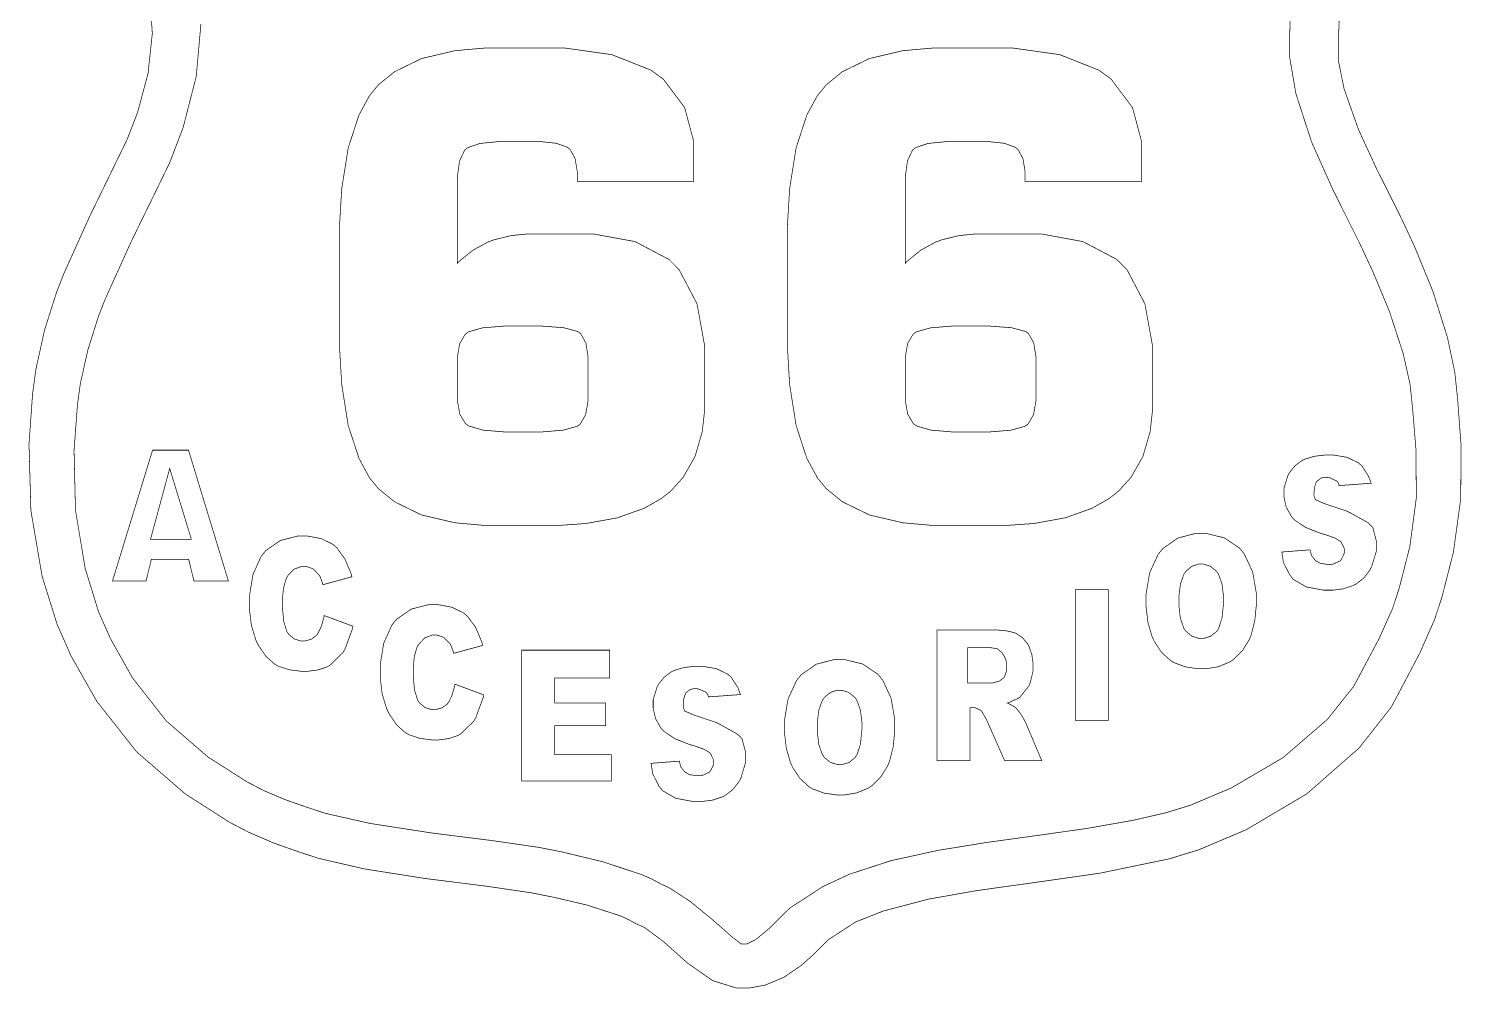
# Model space of a CAD drawing. Header units: millimetres. Extents: x -47 to 132, y -40 to 28.
# Drawn here: x -46.6 to 4.7, y -39.8 to -5.5 of the extents above; entities that cross this region are included whole.
import ezdxf

# ---------------------------------------------------------------- set-up
doc = ezdxf.new("R2010")
doc.units = ezdxf.units.MM

msp = doc.modelspace()

# ---------------------------------------------------------------- linework, layer by layer
at = {"color": 0}
for points in [[(0.314, -4.8, 0.0248, 0.0248, 0), (0.265, -5.937, 0.0248, 0.0248, 0), (0.265, -6.316, 0.0248, 0.0248, 0), (0.265, -6.656, 0.0248, 0.0248, 0), (0.473, -7.677, 0.0248, 0.0248, 0), (0.99, -9.135, 0.0248, 0.0248, 0), (1.646, -10.555, 0.0248, 0.0248, 0), (2.118, -11.491, 0.0248, 0.0248, 0), (2.275, -11.804, 0.0248, 0.0248, 0), (2.462, -12.178, 0.0248, 0.0248, 0), (2.995, -13.318, 0.0248, 0.0248, 0), (3.653, -14.924, 0.0248, 0.0248, 0), (4.171, -16.571, 0.0248, 0.0248, 0), (4.431, -17.801, 0.0248, 0.0248, 0), (4.474, -18.215, 0.0248, 0.0248, 0), (4.531, -18.759, 0.0248, 0.0248, 0), (4.653, -20.399, 0.0248, 0.0248, 0), (4.644, -22.329, 0.0248, 0.0248, 0), (4.38, -24.243, 0.0248, 0.0248, 0), (3.968, -25.857, 0.0248, 0.0248, 0), (3.795, -26.383, 0.0248, 0.0248, 0), (3.71, -26.641, 0.0248, 0.0248, 0), (3.181, -27.844, 0.0248, 0.0248, 0), (2.569, -29.006, 0.0248, 0.0248, 0), (2.444, -29.243, 0.0248, 0.0248, 0), (2.158, -29.779, 0.0248, 0.0248, 0), (1.015, -31.236, 0.0248, 0.0248, 0), (-0.863, -32.882, 0.0248, 0.0248, 0), (-3.026, -34.163, 0.0248, 0.0248, 0), (-4.725, -34.882, 0.0248, 0.0248, 0), (-5.309, -35.061, 0.0248, 0.0248, 0), (-5.787, -35.207, 0.0248, 0.0248, 0), (-8.28, -35.723, 0.0248, 0.0248, 0), (-10.807, -36.084, 0.0248, 0.0248, 0), (-11.301, -36.152, 0.0248, 0.0248, 0), (-11.662, -36.201, 0.0248, 0.0248, 0), (-12.742, -36.355, 0.0248, 0.0248, 0), (-14.401, -36.649, 0.0248, 0.0248, 0), (-16.012, -37.072, 0.0248, 0.0248, 0), (-17.016, -37.47, 0.0248, 0.0248, 0), (-17.311, -37.663, 0.0248, 0.0248, 0), (-17.87, -38.028, 0.0248, 0.0248, 0), (-17.879, -38.033, 0.0248, 0.0248, 0), (-17.887, -38.038, 0.0248, 0.0248, 0), (-17.964, -38.085, 0.0248, 0.0248, 0), (-17.971, -38.09, 0.0248, 0.0248, 0), (-18.008, -38.122, 0.0248, 0.0248, 0), (-18.372, -38.492, 0.0248, 0.0248, 0), (-18.407, -38.527, 0.0248, 0.0248, 0), (-18.541, -38.658, 0.0248, 0.0248, 0), (-18.964, -39.029, 0.0248, 0.0248, 0), (-19.568, -39.442, 0.0248, 0.0248, 0), (-20.238, -39.722, 0.0248, 0.0248, 0), (-20.803, -39.826, 0.0248, 0.0248, 0), (-20.991, -39.826, 0.0248, 0.0248, 0), (-21.275, -39.826, 0.0248, 0.0248, 0), (-22.125, -39.558, 0.0248, 0.0248, 0), (-23.033, -38.922, 0.0248, 0.0248, 0), (-23.874, -38.17, 0.0248, 0.0248, 0), (-24.554, -37.665, 0.0248, 0.0248, 0), (-24.805, -37.551, 0.0248, 0.0248, 0), (-24.841, -37.535, 0.0248, 0.0248, 0), (-25.182, -37.355, 0.0248, 0.0248, 0), (-25.216, -37.336, 0.0248, 0.0248, 0), (-25.44, -37.24, 0.0248, 0.0248, 0), (-26.614, -36.86, 0.0248, 0.0248, 0), (-27.817, -36.578, 0.0248, 0.0248, 0), (-28.055, -36.531, 0.0248, 0.0248, 0), (-28.597, -36.423, 0.0248, 0.0248, 0), (-30.237, -36.182, 0.0248, 0.0248, 0), (-32.417, -35.908, 0.0248, 0.0248, 0), (-34.59, -35.565, 0.0248, 0.0248, 0), (-36.219, -35.188, 0.0248, 0.0248, 0), (-36.746, -35.016, 0.0248, 0.0248, 0), (-36.927, -34.957, 0.0248, 0.0248, 0), (-37.824, -34.64, 0.0248, 0.0248, 0), (-38.698, -34.264, 0.0248, 0.0248, 0), (-38.867, -34.177, 0.0248, 0.0248, 0), (-39.416, -33.891, 0.0248, 0.0248, 0), (-40.987, -32.884, 0.0248, 0.0248, 0), (-42.727, -31.378, 0.0248, 0.0248, 0), (-44.151, -29.573, 0.0248, 0.0248, 0), (-45.071, -27.951, 0.0248, 0.0248, 0), (-45.321, -27.386, 0.0248, 0.0248, 0), (-45.565, -26.834, 0.0248, 0.0248, 0), (-46.108, -25.098, 0.0248, 0.0248, 0), (-46.508, -22.756, 0.0248, 0.0248, 0), (-46.576, -20.373, 0.0248, 0.0248, 0), (-46.447, -18.562, 0.0248, 0.0248, 0), (-46.365, -17.965, 0.0248, 0.0248, 0), (-46.328, -17.693, 0.0248, 0.0248, 0), (-46.019, -16.293, 0.0248, 0.0248, 0), (-45.584, -14.925, 0.0248, 0.0248, 0), (-45.483, -14.671, 0.0248, 0.0248, 0), (-45.318, -14.25, 0.0248, 0.0248, 0), (-44.392, -12.2, 0.0248, 0.0248, 0), (-43.406, -10.179, 0.0248, 0.0248, 0), (-43.209, -9.774, 0.0248, 0.0248, 0), (-43.061, -9.467, 0.0248, 0.0248, 0), (-42.69, -8.509, 0.0248, 0.0248, 0), (-42.317, -7.116, 0.0248, 0.0248, 0), (-42.165, -5.691, 0.0248, 0.0248, 0), (-42.229, -4.661, 0.0248, 0.0248, 0)], [(-40.426, -5.349, 0.0248, 0.0248, 0), (-40.593, -7.224, 0.0248, 0.0248, 0), (-41.059, -9.042, 0.0248, 0.0248, 0), (-41.54, -10.303, 0.0248, 0.0248, 0), (-41.736, -10.707, 0.0248, 0.0248, 0), (-41.933, -11.112, 0.0248, 0.0248, 0), (-42.916, -13.123, 0.0248, 0.0248, 0), (-43.839, -15.164, 0.0248, 0.0248, 0), (-44.005, -15.585, 0.0248, 0.0248, 0), (-44.088, -15.794, 0.0248, 0.0248, 0), (-44.465, -16.987, 0.0248, 0.0248, 0), (-44.739, -18.207, 0.0248, 0.0248, 0), (-44.769, -18.429, 0.0248, 0.0248, 0), (-44.843, -18.967, 0.0248, 0.0248, 0), (-44.964, -20.598, 0.0248, 0.0248, 0), (-44.914, -22.733, 0.0248, 0.0248, 0), (-44.567, -24.82, 0.0248, 0.0248, 0), (-44.091, -26.361, 0.0248, 0.0248, 0), (-43.875, -26.85, 0.0248, 0.0248, 0), (-43.66, -27.335, 0.0248, 0.0248, 0), (-42.876, -28.731, 0.0248, 0.0248, 0), (-41.666, -30.275, 0.0248, 0.0248, 0), (-40.167, -31.569, 0.0248, 0.0248, 0), (-38.783, -32.45, 0.0248, 0.0248, 0), (-38.3, -32.701, 0.0248, 0.0248, 0), (-38.161, -32.773, 0.0248, 0.0248, 0), (-37.407, -33.092, 0.0248, 0.0248, 0), (-36.627, -33.365, 0.0248, 0.0248, 0), (-36.475, -33.415, 0.0248, 0.0248, 0), (-35.962, -33.582, 0.0248, 0.0248, 0), (-34.376, -33.94, 0.0248, 0.0248, 0), (-32.169, -34.282, 0.0248, 0.0248, 0), (-29.947, -34.562, 0.0248, 0.0248, 0), (-28.336, -34.797, 0.0248, 0.0248, 0), (-27.804, -34.902, 0.0248, 0.0248, 0), (-27.513, -34.959, 0.0248, 0.0248, 0), (-26.061, -35.308, 0.0248, 0.0248, 0), (-24.65, -35.773, 0.0248, 0.0248, 0), (-24.381, -35.889, 0.0248, 0.0248, 0), (-24.329, -35.911, 0.0248, 0.0248, 0), (-24.158, -36.003, 0.0248, 0.0248, 0), (-23.992, -36.096, 0.0248, 0.0248, 0), (-23.941, -36.119, 0.0248, 0.0248, 0), (-23.672, -36.241, 0.0248, 0.0248, 0), (-22.919, -36.732, 0.0248, 0.0248, 0), (-22.065, -37.433, 0.0248, 0.0248, 0), (-21.413, -38.009, 0.0248, 0.0248, 0), (-21.097, -38.248, 0.0248, 0.0248, 0), (-20.992, -38.248, 0.0248, 0.0248, 0), (-20.886, -38.248, 0.0248, 0.0248, 0), (-20.566, -38.085, 0.0248, 0.0248, 0), (-20.105, -37.702, 0.0248, 0.0248, 0), (-19.656, -37.255, 0.0248, 0.0248, 0), (-19.37, -36.98, 0.0248, 0.0248, 0), (-19.264, -36.903, 0.0248, 0.0248, 0), (-19.243, -36.887, 0.0248, 0.0248, 0), (-19.08, -36.787, 0.0248, 0.0248, 0), (-19.059, -36.774, 0.0248, 0.0248, 0), (-18.492, -36.405, 0.0248, 0.0248, 0), (-18.199, -36.211, 0.0248, 0.0248, 0), (-17.232, -35.759, 0.0248, 0.0248, 0), (-15.739, -35.273, 0.0248, 0.0248, 0), (-14.08, -34.908, 0.0248, 0.0248, 0), (-12.318, -34.621, 0.0248, 0.0248, 0), (-10.519, -34.373, 0.0248, 0.0248, 0), (-8.747, -34.122, 0.0248, 0.0248, 0), (-7.068, -33.827, 0.0248, 0.0248, 0), (-5.919, -33.562, 0.0248, 0.0248, 0), (-5.544, -33.448, 0.0248, 0.0248, 0), (-5.037, -33.293, 0.0248, 0.0248, 0), (-3.563, -32.671, 0.0248, 0.0248, 0), (-1.71, -31.585, 0.0248, 0.0248, 0), (-0.128, -30.22, 0.0248, 0.0248, 0), (0.811, -29.044, 0.0248, 0.0248, 0), (1.043, -28.609, 0.0248, 0.0248, 0), (1.154, -28.399, 0.0248, 0.0248, 0), (1.712, -27.353, 0.0248, 0.0248, 0), (2.201, -26.264, 0.0248, 0.0248, 0), (2.277, -26.034, 0.0248, 0.0248, 0), (2.438, -25.543, 0.0248, 0.0248, 0), (2.823, -24.037, 0.0248, 0.0248, 0), (3.053, -22.308, 0.0248, 0.0248, 0), (3.043, -20.585, 0.0248, 0.0248, 0), (2.921, -19.103, 0.0248, 0.0248, 0), (2.87, -18.611, 0.0248, 0.0248, 0), (2.831, -18.241, 0.0248, 0.0248, 0), (2.588, -17.147, 0.0248, 0.0248, 0), (2.097, -15.64, 0.0248, 0.0248, 0), (1.486, -14.172, 0.0248, 0.0248, 0), (1.009, -13.156, 0.0248, 0.0248, 0), (0.842, -12.822, 0.0248, 0.0248, 0), (0.647, -12.433, 0.0248, 0.0248, 0), (0.064, -11.262, 0.0248, 0.0248, 0), (-0.687, -9.583, 0.0248, 0.0248, 0), (-1.252, -7.848, 0.0248, 0.0248, 0), (-1.475, -6.552, 0.0248, 0.0248, 0), (-1.475, -6.121, 0.0248, 0.0248, 0), (-1.475, -5.863, 0.0248, 0.0248, 0), (-1.463, -5.091, 0.0248, 0.0248, 0)]]:
    msp.add_lwpolyline(points, format="xyseb", dxfattribs=at)
for points in [[(-22.794, -10.976, 0.0248, 0.0248, 0), (-26.965, -10.976, 0.0248, 0.0248, 0), (-26.965, -10.762, 0.0248, 0.0248, 0), (-26.965, -10.612, 0.0248, 0.0248, 0), (-27.04, -10.164, 0.0248, 0.0248, 0), (-27.213, -9.841, 0.0248, 0.0248, 0), (-27.263, -9.8, 0.0248, 0.0248, 0), (-27.312, -9.759, 0.0248, 0.0248, 0), (-27.707, -9.616, 0.0248, 0.0248, 0), (-28.268, -9.555, 0.0248, 0.0248, 0), (-28.455, -9.555, 0.0248, 0.0248, 0), (-29.55, -9.555, 0.0248, 0.0248, 0), (-29.773, -9.555, 0.0248, 0.0248, 0), (-30.441, -9.621, 0.0248, 0.0248, 0), (-30.891, -9.775, 0.0248, 0.0248, 0), (-30.941, -9.819, 0.0248, 0.0248, 0), (-30.993, -9.863, 0.0248, 0.0248, 0), (-31.173, -10.245, 0.0248, 0.0248, 0), (-31.25, -10.811, 0.0248, 0.0248, 0), (-31.25, -10.999, 0.0248, 0.0248, 0), (-31.25, -13.906, 0.0248, 0.0248, 0), (-31.164, -13.817, 0.0248, 0.0248, 0), (-30.695, -13.439, 0.0248, 0.0248, 0), (-30.172, -13.154, 0.0248, 0.0248, 0), (-30.059, -13.111, 0.0248, 0.0248, 0), (-29.946, -13.068, 0.0248, 0.0248, 0), (-29.337, -12.919, 0.0248, 0.0248, 0), (-28.724, -12.856, 0.0248, 0.0248, 0), (-28.519, -12.856, 0.0248, 0.0248, 0), (-26.9, -12.856, 0.0248, 0.0248, 0), (-26.4, -12.856, 0.0248, 0.0248, 0), (-24.898, -13.13, 0.0248, 0.0248, 0), (-23.683, -13.769, 0.0248, 0.0248, 0), (-23.501, -13.951, 0.0248, 0.0248, 0), (-23.319, -14.135, 0.0248, 0.0248, 0), (-22.679, -15.355, 0.0248, 0.0248, 0), (-22.405, -16.863, 0.0248, 0.0248, 0), (-22.405, -17.366, 0.0248, 0.0248, 0), (-22.405, -18.905, 0.0248, 0.0248, 0), (-22.405, -19.162, 0.0248, 0.0248, 0), (-22.492, -19.934, 0.0248, 0.0248, 0), (-22.751, -20.824, 0.0248, 0.0248, 0), (-23.184, -21.576, 0.0248, 0.0248, 0), (-23.623, -22.058, 0.0248, 0.0248, 0), (-23.791, -22.19, 0.0248, 0.0248, 0), (-23.969, -22.33, 0.0248, 0.0248, 0), (-24.571, -22.669, 0.0248, 0.0248, 0), (-25.524, -23.01, 0.0248, 0.0248, 0), (-26.651, -23.214, 0.0248, 0.0248, 0), (-27.626, -23.283, 0.0248, 0.0248, 0), (-27.95, -23.283, 0.0248, 0.0248, 0), (-29.918, -23.283, 0.0248, 0.0248, 0), (-30.274, -23.283, 0.0248, 0.0248, 0), (-31.341, -23.188, 0.0248, 0.0248, 0), (-32.535, -22.907, 0.0248, 0.0248, 0), (-33.497, -22.438, 0.0248, 0.0248, 0), (-34.075, -21.969, 0.0248, 0.0248, 0), (-34.229, -21.781, 0.0248, 0.0248, 0), (-34.394, -21.581, 0.0248, 0.0248, 0), (-34.771, -20.886, 0.0248, 0.0248, 0), (-35.158, -19.702, 0.0248, 0.0248, 0), (-35.39, -18.229, 0.0248, 0.0248, 0), (-35.467, -16.908, 0.0248, 0.0248, 0), (-35.467, -16.469, 0.0248, 0.0248, 0), (-35.467, -13.012, 0.0248, 0.0248, 0), (-35.467, -12.572, 0.0248, 0.0248, 0), (-35.39, -11.253, 0.0248, 0.0248, 0), (-35.158, -9.784, 0.0248, 0.0248, 0), (-34.771, -8.602, 0.0248, 0.0248, 0), (-34.394, -7.91, 0.0248, 0.0248, 0), (-34.229, -7.711, 0.0248, 0.0248, 0), (-34.075, -7.523, 0.0248, 0.0248, 0), (-33.497, -7.054, 0.0248, 0.0248, 0), (-32.535, -6.585, 0.0248, 0.0248, 0), (-31.341, -6.304, 0.0248, 0.0248, 0), (-30.274, -6.21, 0.0248, 0.0248, 0), (-29.918, -6.21, 0.0248, 0.0248, 0), (-27.95, -6.21, 0.0248, 0.0248, 0), (-27.393, -6.21, 0.0248, 0.0248, 0), (-25.72, -6.447, 0.0248, 0.0248, 0), (-24.322, -7.002, 0.0248, 0.0248, 0), (-24.104, -7.161, 0.0248, 0.0248, 0), (-23.886, -7.319, 0.0248, 0.0248, 0), (-23.121, -8.338, 0.0248, 0.0248, 0), (-22.794, -9.56, 0.0248, 0.0248, 0), (-22.794, -9.968, 0.0248, 0.0248, 0), (-22.794, -10.976, 0.0248, 0.0248, 0)], [(-6.772, -10.976, 0.0248, 0.0248, 0), (-10.943, -10.976, 0.0248, 0.0248, 0), (-10.943, -10.762, 0.0248, 0.0248, 0), (-10.943, -10.612, 0.0248, 0.0248, 0), (-11.017, -10.164, 0.0248, 0.0248, 0), (-11.191, -9.841, 0.0248, 0.0248, 0), (-11.24, -9.8, 0.0248, 0.0248, 0), (-11.289, -9.759, 0.0248, 0.0248, 0), (-11.684, -9.616, 0.0248, 0.0248, 0), (-12.245, -9.555, 0.0248, 0.0248, 0), (-12.432, -9.555, 0.0248, 0.0248, 0), (-13.528, -9.555, 0.0248, 0.0248, 0), (-13.75, -9.555, 0.0248, 0.0248, 0), (-14.418, -9.621, 0.0248, 0.0248, 0), (-14.868, -9.775, 0.0248, 0.0248, 0), (-14.918, -9.819, 0.0248, 0.0248, 0), (-14.97, -9.863, 0.0248, 0.0248, 0), (-15.15, -10.245, 0.0248, 0.0248, 0), (-15.227, -10.811, 0.0248, 0.0248, 0), (-15.227, -10.999, 0.0248, 0.0248, 0), (-15.227, -13.906, 0.0248, 0.0248, 0), (-15.142, -13.817, 0.0248, 0.0248, 0), (-14.672, -13.439, 0.0248, 0.0248, 0), (-14.149, -13.154, 0.0248, 0.0248, 0), (-14.036, -13.111, 0.0248, 0.0248, 0), (-13.924, -13.068, 0.0248, 0.0248, 0), (-13.314, -12.919, 0.0248, 0.0248, 0), (-12.701, -12.856, 0.0248, 0.0248, 0), (-12.496, -12.856, 0.0248, 0.0248, 0), (-10.877, -12.856, 0.0248, 0.0248, 0), (-10.377, -12.856, 0.0248, 0.0248, 0), (-8.876, -13.13, 0.0248, 0.0248, 0), (-7.661, -13.769, 0.0248, 0.0248, 0), (-7.478, -13.951, 0.0248, 0.0248, 0), (-7.296, -14.135, 0.0248, 0.0248, 0), (-6.656, -15.355, 0.0248, 0.0248, 0), (-6.382, -16.863, 0.0248, 0.0248, 0), (-6.382, -17.366, 0.0248, 0.0248, 0), (-6.382, -18.905, 0.0248, 0.0248, 0), (-6.382, -19.162, 0.0248, 0.0248, 0), (-6.469, -19.934, 0.0248, 0.0248, 0), (-6.729, -20.824, 0.0248, 0.0248, 0), (-7.162, -21.576, 0.0248, 0.0248, 0), (-7.6, -22.058, 0.0248, 0.0248, 0), (-7.768, -22.19, 0.0248, 0.0248, 0), (-7.947, -22.33, 0.0248, 0.0248, 0), (-8.548, -22.669, 0.0248, 0.0248, 0), (-9.502, -23.01, 0.0248, 0.0248, 0), (-10.628, -23.214, 0.0248, 0.0248, 0), (-11.603, -23.283, 0.0248, 0.0248, 0), (-11.928, -23.283, 0.0248, 0.0248, 0), (-13.895, -23.283, 0.0248, 0.0248, 0), (-14.251, -23.283, 0.0248, 0.0248, 0), (-15.319, -23.188, 0.0248, 0.0248, 0), (-16.512, -22.907, 0.0248, 0.0248, 0), (-17.475, -22.438, 0.0248, 0.0248, 0), (-18.053, -21.969, 0.0248, 0.0248, 0), (-18.207, -21.781, 0.0248, 0.0248, 0), (-18.371, -21.581, 0.0248, 0.0248, 0), (-18.749, -20.886, 0.0248, 0.0248, 0), (-19.135, -19.702, 0.0248, 0.0248, 0), (-19.367, -18.229, 0.0248, 0.0248, 0), (-19.444, -16.908, 0.0248, 0.0248, 0), (-19.444, -16.469, 0.0248, 0.0248, 0), (-19.444, -13.012, 0.0248, 0.0248, 0), (-19.444, -12.572, 0.0248, 0.0248, 0), (-19.367, -11.253, 0.0248, 0.0248, 0), (-19.135, -9.784, 0.0248, 0.0248, 0), (-18.749, -8.602, 0.0248, 0.0248, 0), (-18.371, -7.91, 0.0248, 0.0248, 0), (-18.207, -7.711, 0.0248, 0.0248, 0), (-18.053, -7.523, 0.0248, 0.0248, 0), (-17.475, -7.054, 0.0248, 0.0248, 0), (-16.512, -6.585, 0.0248, 0.0248, 0), (-15.319, -6.304, 0.0248, 0.0248, 0), (-14.251, -6.21, 0.0248, 0.0248, 0), (-13.895, -6.21, 0.0248, 0.0248, 0), (-11.928, -6.21, 0.0248, 0.0248, 0), (-11.37, -6.21, 0.0248, 0.0248, 0), (-9.697, -6.447, 0.0248, 0.0248, 0), (-8.299, -7.002, 0.0248, 0.0248, 0), (-8.082, -7.161, 0.0248, 0.0248, 0), (-7.863, -7.319, 0.0248, 0.0248, 0), (-7.099, -8.338, 0.0248, 0.0248, 0), (-6.772, -9.56, 0.0248, 0.0248, 0), (-6.772, -9.968, 0.0248, 0.0248, 0), (-6.772, -10.976, 0.0248, 0.0248, 0)], [(-29.348, -19.937, 0.0248, 0.0248, 0), (-28.455, -19.937, 0.0248, 0.0248, 0), (-28.209, -19.937, 0.0248, 0.0248, 0), (-27.472, -19.877, 0.0248, 0.0248, 0), (-26.972, -19.738, 0.0248, 0.0248, 0), (-26.915, -19.7, 0.0248, 0.0248, 0), (-26.859, -19.66, 0.0248, 0.0248, 0), (-26.661, -19.321, 0.0248, 0.0248, 0), (-26.575, -18.823, 0.0248, 0.0248, 0), (-26.575, -18.657, 0.0248, 0.0248, 0), (-26.575, -17.412, 0.0248, 0.0248, 0), (-26.575, -17.248, 0.0248, 0.0248, 0), (-26.655, -16.756, 0.0248, 0.0248, 0), (-26.84, -16.423, 0.0248, 0.0248, 0), (-26.892, -16.384, 0.0248, 0.0248, 0), (-26.946, -16.346, 0.0248, 0.0248, 0), (-27.443, -16.213, 0.0248, 0.0248, 0), (-28.202, -16.155, 0.0248, 0.0248, 0), (-28.455, -16.155, 0.0248, 0.0248, 0), (-29.348, -16.155, 0.0248, 0.0248, 0), (-29.6, -16.155, 0.0248, 0.0248, 0), (-30.356, -16.217, 0.0248, 0.0248, 0), (-30.859, -16.362, 0.0248, 0.0248, 0), (-30.914, -16.404, 0.0248, 0.0248, 0), (-30.971, -16.444, 0.0248, 0.0248, 0), (-31.167, -16.779, 0.0248, 0.0248, 0), (-31.25, -17.253, 0.0248, 0.0248, 0), (-31.25, -17.412, 0.0248, 0.0248, 0), (-31.25, -18.657, 0.0248, 0.0248, 0), (-31.25, -18.818, 0.0248, 0.0248, 0), (-31.164, -19.301, 0.0248, 0.0248, 0), (-30.961, -19.642, 0.0248, 0.0248, 0), (-30.903, -19.685, 0.0248, 0.0248, 0), (-30.845, -19.726, 0.0248, 0.0248, 0), (-30.342, -19.873, 0.0248, 0.0248, 0), (-29.597, -19.937, 0.0248, 0.0248, 0), (-29.348, -19.937, 0.0248, 0.0248, 0)], [(-13.326, -19.937, 0.0248, 0.0248, 0), (-12.432, -19.937, 0.0248, 0.0248, 0), (-12.187, -19.937, 0.0248, 0.0248, 0), (-11.449, -19.877, 0.0248, 0.0248, 0), (-10.95, -19.738, 0.0248, 0.0248, 0), (-10.892, -19.7, 0.0248, 0.0248, 0), (-10.836, -19.66, 0.0248, 0.0248, 0), (-10.639, -19.321, 0.0248, 0.0248, 0), (-10.553, -18.823, 0.0248, 0.0248, 0), (-10.553, -18.657, 0.0248, 0.0248, 0), (-10.553, -17.412, 0.0248, 0.0248, 0), (-10.553, -17.248, 0.0248, 0.0248, 0), (-10.633, -16.756, 0.0248, 0.0248, 0), (-10.817, -16.423, 0.0248, 0.0248, 0), (-10.87, -16.384, 0.0248, 0.0248, 0), (-10.923, -16.346, 0.0248, 0.0248, 0), (-11.42, -16.213, 0.0248, 0.0248, 0), (-12.18, -16.155, 0.0248, 0.0248, 0), (-12.432, -16.155, 0.0248, 0.0248, 0), (-13.326, -16.155, 0.0248, 0.0248, 0), (-13.578, -16.155, 0.0248, 0.0248, 0), (-14.333, -16.217, 0.0248, 0.0248, 0), (-14.837, -16.362, 0.0248, 0.0248, 0), (-14.892, -16.404, 0.0248, 0.0248, 0), (-14.948, -16.444, 0.0248, 0.0248, 0), (-15.145, -16.779, 0.0248, 0.0248, 0), (-15.227, -17.253, 0.0248, 0.0248, 0), (-15.227, -17.412, 0.0248, 0.0248, 0), (-15.227, -18.657, 0.0248, 0.0248, 0), (-15.227, -18.818, 0.0248, 0.0248, 0), (-15.142, -19.301, 0.0248, 0.0248, 0), (-14.939, -19.642, 0.0248, 0.0248, 0), (-14.88, -19.685, 0.0248, 0.0248, 0), (-14.823, -19.726, 0.0248, 0.0248, 0), (-14.32, -19.873, 0.0248, 0.0248, 0), (-13.574, -19.937, 0.0248, 0.0248, 0), (-13.326, -19.937, 0.0248, 0.0248, 0)], [(-40.865, -24.497, 0.0248, 0.0248, 0), (-42.198, -24.497, 0.0248, 0.0248, 0), (-42.389, -25.268, 0.0248, 0.0248, 0), (-43.589, -25.268, 0.0248, 0.0248, 0), (-42.156, -20.591, 0.0248, 0.0248, 0), (-40.87, -20.591, 0.0248, 0.0248, 0), (-39.443, -25.268, 0.0248, 0.0248, 0), (-40.675, -25.268, 0.0248, 0.0248, 0), (-40.865, -24.497, 0.0248, 0.0248, 0)], [(-1.759, -24.233, 0.0248, 0.0248, 0), (-0.748, -24.156, 0.0248, 0.0248, 0), (-0.693, -24.363, 0.0248, 0.0248, 0), (-0.587, -24.498, 0.0248, 0.0248, 0), (-0.532, -24.552, 0.0248, 0.0248, 0), (-0.381, -24.639, 0.0248, 0.0248, 0), (-0.118, -24.677, 0.0248, 0.0248, 0), (-0.043, -24.677, 0.0248, 0.0248, 0), (0.053, -24.677, 0.0248, 0.0248, 0), (0.321, -24.556, 0.0248, 0.0248, 0), (0.344, -24.532, 0.0248, 0.0248, 0), (0.367, -24.507, 0.0248, 0.0248, 0), (0.48, -24.274, 0.0248, 0.0248, 0), (0.48, -24.196, 0.0248, 0.0248, 0), (0.48, -24.114, 0.0248, 0.0248, 0), (0.373, -23.894, 0.0248, 0.0248, 0), (0.352, -23.87, 0.0248, 0.0248, 0), (0.33, -23.846, 0.0248, 0.0248, 0), (0.137, -23.731, 0.0248, 0.0248, 0), (-0.171, -23.621, 0.0248, 0.0248, 0), (-0.249, -23.599, 0.0248, 0.0248, 0), (-0.378, -23.563, 0.0248, 0.0248, 0), (-0.911, -23.351, 0.0248, 0.0248, 0), (-1.296, -23.091, 0.0248, 0.0248, 0), (-1.351, -23.032, 0.0248, 0.0248, 0), (-1.407, -22.973, 0.0248, 0.0248, 0), (-1.6, -22.63, 0.0248, 0.0248, 0), (-1.683, -22.255, 0.0248, 0.0248, 0), (-1.683, -22.131, 0.0248, 0.0248, 0), (-1.683, -21.96, 0.0248, 0.0248, 0), (-1.542, -21.504, 0.0248, 0.0248, 0), (-1.513, -21.451, 0.0248, 0.0248, 0), (-1.485, -21.398, 0.0248, 0.0248, 0), (-1.301, -21.164, 0.0248, 0.0248, 0), (-1.059, -20.977, 0.0248, 0.0248, 0), (-1.002, -20.947, 0.0248, 0.0248, 0), (-0.945, -20.917, 0.0248, 0.0248, 0), (-0.598, -20.81, 0.0248, 0.0248, 0), (-0.2, -20.764, 0.0248, 0.0248, 0), (-0.067, -20.764, 0.0248, 0.0248, 0), (0.094, -20.764, 0.0248, 0.0248, 0), (0.576, -20.847, 0.0248, 0.0248, 0), (0.981, -21.042, 0.0248, 0.0248, 0), (1.045, -21.099, 0.0248, 0.0248, 0), (1.109, -21.154, 0.0248, 0.0248, 0), (1.35, -21.53, 0.0248, 0.0248, 0), (1.439, -21.774, 0.0248, 0.0248, 0), (0.29, -21.858, 0.0248, 0.0248, 0), (0.276, -21.78, 0.0248, 0.0248, 0), (0.21, -21.692, 0.0248, 0.0248, 0), (-0.066, -21.571, 0.0248, 0.0248, 0), (-0.239, -21.565, 0.0248, 0.0248, 0), (-0.362, -21.593, 0.0248, 0.0248, 0), (-0.522, -21.722, 0.0248, 0.0248, 0), (-0.594, -21.939, 0.0248, 0.0248, 0), (-0.606, -22.154, 0.0248, 0.0248, 0), (-0.603, -22.235, 0.0248, 0.0248, 0), (-0.555, -22.363, 0.0248, 0.0248, 0), (-0.227, -22.506, 0.0248, 0.0248, 0), (0.544, -22.762, 0.0248, 0.0248, 0), (0.746, -22.863, 0.0248, 0.0248, 0), (1.094, -23.056, 0.0248, 0.0248, 0), (1.333, -23.189, 0.0248, 0.0248, 0), (1.497, -23.356, 0.0248, 0.0248, 0), (1.623, -23.836, 0.0248, 0.0248, 0), (1.623, -23.997, 0.0248, 0.0248, 0), (1.623, -24.204, 0.0248, 0.0248, 0), (1.454, -24.762, 0.0248, 0.0248, 0), (1.421, -24.826, 0.0248, 0.0248, 0), (1.387, -24.889, 0.0248, 0.0248, 0), (1.178, -25.16, 0.0248, 0.0248, 0), (0.915, -25.369, 0.0248, 0.0248, 0), (0.855, -25.402, 0.0248, 0.0248, 0), (0.794, -25.434, 0.0248, 0.0248, 0), (0.445, -25.549, 0.0248, 0.0248, 0), (0.066, -25.598, 0.0248, 0.0248, 0), (-0.06, -25.598, 0.0248, 0.0248, 0), (-0.266, -25.598, 0.0248, 0.0248, 0), (-0.882, -25.483, 0.0248, 0.0248, 0), (-1.342, -25.215, 0.0248, 0.0248, 0), (-1.404, -25.139, 0.0248, 0.0248, 0), (-1.467, -25.062, 0.0248, 0.0248, 0), (-1.697, -24.617, 0.0248, 0.0248, 0)], [(-41.543, -21.246, 0.0248, 0.0248, 0), (-42.228, -23.775, 0.0248, 0.0248, 0), (-40.769, -23.775, 0.0248, 0.0248, 0)], [(-6.614, -25.994, 0.0248, 0.0248, 0), (-6.614, -25.739, 0.0248, 0.0248, 0), (-6.485, -24.975, 0.0248, 0.0248, 0), (-6.182, -24.318, 0.0248, 0.0248, 0), (-6.095, -24.211, 0.0248, 0.0248, 0), (-6.008, -24.105, 0.0248, 0.0248, 0), (-5.474, -23.733, 0.0248, 0.0248, 0), (-4.855, -23.573, 0.0248, 0.0248, 0), (-4.648, -23.573, 0.0248, 0.0248, 0), (-4.438, -23.573, 0.0248, 0.0248, 0), (-3.807, -23.73, 0.0248, 0.0248, 0), (-3.27, -24.095, 0.0248, 0.0248, 0), (-3.184, -24.2, 0.0248, 0.0248, 0), (-3.099, -24.304, 0.0248, 0.0248, 0), (-2.799, -24.952, 0.0248, 0.0248, 0), (-2.67, -25.705, 0.0248, 0.0248, 0), (-2.67, -25.956, 0.0248, 0.0248, 0), (-2.67, -26.142, 0.0248, 0.0248, 0), (-2.726, -26.701, 0.0248, 0.0248, 0), (-2.857, -27.211, 0.0248, 0.0248, 0), (-2.894, -27.299, 0.0248, 0.0248, 0), (-2.932, -27.386, 0.0248, 0.0248, 0), (-3.169, -27.765, 0.0248, 0.0248, 0), (-3.473, -28.067, 0.0248, 0.0248, 0), (-3.544, -28.116, 0.0248, 0.0248, 0), (-3.615, -28.164, 0.0248, 0.0248, 0), (-4.021, -28.335, 0.0248, 0.0248, 0), (-4.457, -28.407, 0.0248, 0.0248, 0), (-4.602, -28.407, 0.0248, 0.0248, 0), (-4.75, -28.407, 0.0248, 0.0248, 0), (-5.191, -28.344, 0.0248, 0.0248, 0), (-5.598, -28.198, 0.0248, 0.0248, 0), (-5.668, -28.156, 0.0248, 0.0248, 0), (-5.739, -28.114, 0.0248, 0.0248, 0), (-6.051, -27.83, 0.0248, 0.0248, 0), (-6.308, -27.449, 0.0248, 0.0248, 0), (-6.352, -27.358, 0.0248, 0.0248, 0), (-6.396, -27.268, 0.0248, 0.0248, 0), (-6.548, -26.745, 0.0248, 0.0248, 0), (-6.614, -26.181, 0.0248, 0.0248, 0), (-6.614, -25.994, 0.0248, 0.0248, 0)], [(-36.017, -26.506, 0.0248, 0.0248, 0), (-34.986, -26.888, 0.0248, 0.0248, 0), (-35.003, -26.976, 0.0248, 0.0248, 0), (-35.277, -27.718, 0.0248, 0.0248, 0), (-35.314, -27.777, 0.0248, 0.0248, 0), (-35.352, -27.837, 0.0248, 0.0248, 0), (-35.814, -28.286, 0.0248, 0.0248, 0), (-35.869, -28.316, 0.0248, 0.0248, 0), (-35.924, -28.346, 0.0248, 0.0248, 0), (-36.245, -28.452, 0.0248, 0.0248, 0), (-36.595, -28.498, 0.0248, 0.0248, 0), (-36.711, -28.498, 0.0248, 0.0248, 0), (-36.853, -28.498, 0.0248, 0.0248, 0), (-37.276, -28.443, 0.0248, 0.0248, 0), (-37.661, -28.314, 0.0248, 0.0248, 0), (-37.726, -28.277, 0.0248, 0.0248, 0), (-37.792, -28.24, 0.0248, 0.0248, 0), (-38.093, -27.971, 0.0248, 0.0248, 0), (-38.358, -27.59, 0.0248, 0.0248, 0), (-38.405, -27.498, 0.0248, 0.0248, 0), (-38.453, -27.405, 0.0248, 0.0248, 0), (-38.62, -26.862, 0.0248, 0.0248, 0), (-38.691, -26.268, 0.0248, 0.0248, 0), (-38.691, -26.07, 0.0248, 0.0248, 0), (-38.691, -25.814, 0.0248, 0.0248, 0), (-38.565, -25.045, 0.0248, 0.0248, 0), (-38.273, -24.391, 0.0248, 0.0248, 0), (-38.189, -24.287, 0.0248, 0.0248, 0), (-38.105, -24.183, 0.0248, 0.0248, 0), (-37.581, -23.82, 0.0248, 0.0248, 0), (-36.97, -23.664, 0.0248, 0.0248, 0), (-36.766, -23.664, 0.0248, 0.0248, 0), (-36.606, -23.664, 0.0248, 0.0248, 0), (-36.124, -23.753, 0.0248, 0.0248, 0), (-35.703, -23.961, 0.0248, 0.0248, 0), (-35.635, -24.021, 0.0248, 0.0248, 0), (-35.567, -24.081, 0.0248, 0.0248, 0), (-35.277, -24.475, 0.0248, 0.0248, 0), (-35.057, -24.996, 0.0248, 0.0248, 0), (-35.024, -25.12, 0.0248, 0.0248, 0), (-36.06, -25.402, 0.0248, 0.0248, 0), (-36.069, -25.366, 0.0248, 0.0248, 0), (-36.165, -25.108, 0.0248, 0.0248, 0), (-36.174, -25.092, 0.0248, 0.0248, 0), (-36.191, -25.064, 0.0248, 0.0248, 0), (-36.393, -24.852, 0.0248, 0.0248, 0), (-36.416, -24.838, 0.0248, 0.0248, 0), (-36.44, -24.823, 0.0248, 0.0248, 0), (-36.662, -24.748, 0.0248, 0.0248, 0), (-36.736, -24.748, 0.0248, 0.0248, 0), (-36.825, -24.748, 0.0248, 0.0248, 0), (-37.09, -24.847, 0.0248, 0.0248, 0), (-37.315, -25.077, 0.0248, 0.0248, 0), (-37.35, -25.142, 0.0248, 0.0248, 0), (-37.377, -25.191, 0.0248, 0.0248, 0), (-37.471, -25.518, 0.0248, 0.0248, 0), (-37.511, -25.925, 0.0248, 0.0248, 0), (-37.511, -26.061, 0.0248, 0.0248, 0), (-37.511, -26.225, 0.0248, 0.0248, 0), (-37.463, -26.716, 0.0248, 0.0248, 0), (-37.351, -27.078, 0.0248, 0.0248, 0), (-37.319, -27.126, 0.0248, 0.0248, 0), (-37.287, -27.174, 0.0248, 0.0248, 0), (-37.088, -27.342, 0.0248, 0.0248, 0), (-36.856, -27.414, 0.0248, 0.0248, 0), (-36.779, -27.414, 0.0248, 0.0248, 0), (-36.705, -27.414, 0.0248, 0.0248, 0), (-36.482, -27.355, 0.0248, 0.0248, 0), (-36.297, -27.22, 0.0248, 0.0248, 0), (-36.268, -27.181, 0.0248, 0.0248, 0), (-36.239, -27.142, 0.0248, 0.0248, 0), (-36.119, -26.896, 0.0248, 0.0248, 0), (-36.03, -26.579, 0.0248, 0.0248, 0), (-36.017, -26.506, 0.0248, 0.0248, 0)], [(-5.44, -25.997, 0.0248, 0.0248, 0), (-5.44, -26.148, 0.0248, 0.0248, 0), (-5.386, -26.605, 0.0248, 0.0248, 0), (-5.261, -26.963, 0.0248, 0.0248, 0), (-5.225, -27.014, 0.0248, 0.0248, 0), (-5.19, -27.065, 0.0248, 0.0248, 0), (-4.972, -27.245, 0.0248, 0.0248, 0), (-4.723, -27.323, 0.0248, 0.0248, 0), (-4.64, -27.323, 0.0248, 0.0248, 0), (-4.556, -27.323, 0.0248, 0.0248, 0), (-4.304, -27.247, 0.0248, 0.0248, 0), (-4.088, -27.071, 0.0248, 0.0248, 0), (-4.053, -27.02, 0.0248, 0.0248, 0), (-4.019, -26.97, 0.0248, 0.0248, 0), (-3.897, -26.597, 0.0248, 0.0248, 0), (-3.845, -26.099, 0.0248, 0.0248, 0), (-3.845, -25.933, 0.0248, 0.0248, 0), (-3.845, -25.79, 0.0248, 0.0248, 0), (-3.9, -25.362, 0.0248, 0.0248, 0), (-4.026, -25.02, 0.0248, 0.0248, 0), (-4.062, -24.969, 0.0248, 0.0248, 0), (-4.099, -24.918, 0.0248, 0.0248, 0), (-4.318, -24.74, 0.0248, 0.0248, 0), (-4.568, -24.664, 0.0248, 0.0248, 0), (-4.651, -24.664, 0.0248, 0.0248, 0), (-4.732, -24.664, 0.0248, 0.0248, 0), (-4.973, -24.742, 0.0248, 0.0248, 0), (-5.188, -24.922, 0.0248, 0.0248, 0), (-5.223, -24.973, 0.0248, 0.0248, 0), (-5.26, -25.025, 0.0248, 0.0248, 0), (-5.386, -25.384, 0.0248, 0.0248, 0), (-5.44, -25.844, 0.0248, 0.0248, 0), (-5.44, -25.997, 0.0248, 0.0248, 0)], [(-9.139, -25.577, 0.0248, 0.0248, 0), (-7.959, -25.577, 0.0248, 0.0248, 0), (-7.959, -30.255, 0.0248, 0.0248, 0), (-9.139, -30.255, 0.0248, 0.0248, 0), (-9.139, -25.577, 0.0248, 0.0248, 0)], [(-31.338, -28.96, 0.0248, 0.0248, 0), (-30.308, -29.343, 0.0248, 0.0248, 0), (-30.325, -29.431, 0.0248, 0.0248, 0), (-30.598, -30.172, 0.0248, 0.0248, 0), (-30.635, -30.232, 0.0248, 0.0248, 0), (-30.673, -30.292, 0.0248, 0.0248, 0), (-31.135, -30.74, 0.0248, 0.0248, 0), (-31.19, -30.771, 0.0248, 0.0248, 0), (-31.245, -30.801, 0.0248, 0.0248, 0), (-31.566, -30.907, 0.0248, 0.0248, 0), (-31.916, -30.953, 0.0248, 0.0248, 0), (-32.032, -30.953, 0.0248, 0.0248, 0), (-32.174, -30.953, 0.0248, 0.0248, 0), (-32.597, -30.897, 0.0248, 0.0248, 0), (-32.982, -30.768, 0.0248, 0.0248, 0), (-33.048, -30.732, 0.0248, 0.0248, 0), (-33.113, -30.695, 0.0248, 0.0248, 0), (-33.414, -30.426, 0.0248, 0.0248, 0), (-33.679, -30.044, 0.0248, 0.0248, 0), (-33.726, -29.952, 0.0248, 0.0248, 0), (-33.774, -29.859, 0.0248, 0.0248, 0), (-33.941, -29.316, 0.0248, 0.0248, 0), (-34.012, -28.722, 0.0248, 0.0248, 0), (-34.012, -28.525, 0.0248, 0.0248, 0), (-34.012, -28.268, 0.0248, 0.0248, 0), (-33.887, -27.498, 0.0248, 0.0248, 0), (-33.594, -26.845, 0.0248, 0.0248, 0), (-33.51, -26.741, 0.0248, 0.0248, 0), (-33.427, -26.637, 0.0248, 0.0248, 0), (-32.903, -26.274, 0.0248, 0.0248, 0), (-32.292, -26.119, 0.0248, 0.0248, 0), (-32.087, -26.119, 0.0248, 0.0248, 0), (-31.927, -26.119, 0.0248, 0.0248, 0), (-31.445, -26.208, 0.0248, 0.0248, 0), (-31.024, -26.416, 0.0248, 0.0248, 0), (-30.956, -26.476, 0.0248, 0.0248, 0), (-30.888, -26.535, 0.0248, 0.0248, 0), (-30.598, -26.929, 0.0248, 0.0248, 0), (-30.378, -27.451, 0.0248, 0.0248, 0), (-30.345, -27.574, 0.0248, 0.0248, 0), (-31.381, -27.857, 0.0248, 0.0248, 0), (-31.391, -27.821, 0.0248, 0.0248, 0), (-31.486, -27.562, 0.0248, 0.0248, 0), (-31.495, -27.546, 0.0248, 0.0248, 0), (-31.512, -27.518, 0.0248, 0.0248, 0), (-31.714, -27.307, 0.0248, 0.0248, 0), (-31.737, -27.293, 0.0248, 0.0248, 0), (-31.761, -27.277, 0.0248, 0.0248, 0), (-31.984, -27.203, 0.0248, 0.0248, 0), (-32.057, -27.203, 0.0248, 0.0248, 0), (-32.146, -27.203, 0.0248, 0.0248, 0), (-32.411, -27.302, 0.0248, 0.0248, 0), (-32.636, -27.531, 0.0248, 0.0248, 0), (-32.671, -27.597, 0.0248, 0.0248, 0), (-32.698, -27.645, 0.0248, 0.0248, 0), (-32.792, -27.973, 0.0248, 0.0248, 0), (-32.832, -28.38, 0.0248, 0.0248, 0), (-32.832, -28.516, 0.0248, 0.0248, 0), (-32.832, -28.68, 0.0248, 0.0248, 0), (-32.784, -29.17, 0.0248, 0.0248, 0), (-32.672, -29.532, 0.0248, 0.0248, 0), (-32.64, -29.581, 0.0248, 0.0248, 0), (-32.608, -29.628, 0.0248, 0.0248, 0), (-32.409, -29.796, 0.0248, 0.0248, 0), (-32.177, -29.868, 0.0248, 0.0248, 0), (-32.1, -29.868, 0.0248, 0.0248, 0), (-32.026, -29.868, 0.0248, 0.0248, 0), (-31.804, -29.81, 0.0248, 0.0248, 0), (-31.619, -29.674, 0.0248, 0.0248, 0), (-31.59, -29.636, 0.0248, 0.0248, 0), (-31.561, -29.597, 0.0248, 0.0248, 0), (-31.441, -29.35, 0.0248, 0.0248, 0), (-31.351, -29.033, 0.0248, 0.0248, 0), (-31.338, -28.96, 0.0248, 0.0248, 0)], [(-14.089, -31.694, 0.0248, 0.0248, 0), (-14.089, -27.017, 0.0248, 0.0248, 0), (-12.129, -27.017, 0.0248, 0.0248, 0), (-12.009, -27.017, 0.0248, 0.0248, 0), (-11.649, -27.046, 0.0248, 0.0248, 0), (-11.344, -27.112, 0.0248, 0.0248, 0), (-11.296, -27.132, 0.0248, 0.0248, 0), (-11.249, -27.151, 0.0248, 0.0248, 0), (-11.036, -27.296, 0.0248, 0.0248, 0), (-10.861, -27.506, 0.0248, 0.0248, 0), (-10.831, -27.558, 0.0248, 0.0248, 0), (-10.802, -27.61, 0.0248, 0.0248, 0), (-10.699, -27.904, 0.0248, 0.0248, 0), (-10.655, -28.214, 0.0248, 0.0248, 0), (-10.655, -28.318, 0.0248, 0.0248, 0), (-10.655, -28.486, 0.0248, 0.0248, 0), (-10.768, -28.942, 0.0248, 0.0248, 0), (-10.79, -28.989, 0.0248, 0.0248, 0), (-10.813, -29.036, 0.0248, 0.0248, 0), (-11.123, -29.419, 0.0248, 0.0248, 0), (-11.163, -29.449, 0.0248, 0.0248, 0), (-11.188, -29.467, 0.0248, 0.0248, 0), (-11.532, -29.621, 0.0248, 0.0248, 0), (-11.575, -29.634, 0.0248, 0.0248, 0), (-11.541, -29.648, 0.0248, 0.0248, 0), (-11.286, -29.791, 0.0248, 0.0248, 0), (-11.27, -29.806, 0.0248, 0.0248, 0), (-11.26, -29.816, 0.0248, 0.0248, 0), (-11.102, -30.02, 0.0248, 0.0248, 0), (-11.082, -30.052, 0.0248, 0.0248, 0), (-11.061, -30.083, 0.0248, 0.0248, 0), (-10.925, -30.325, 0.0248, 0.0248, 0), (-10.918, -30.343, 0.0248, 0.0248, 0), (-10.346, -31.694, 0.0248, 0.0248, 0), (-11.675, -31.694, 0.0248, 0.0248, 0), (-12.304, -30.268, 0.0248, 0.0248, 0), (-12.324, -30.221, 0.0248, 0.0248, 0), (-12.501, -29.921, 0.0248, 0.0248, 0), (-12.516, -29.907, 0.0248, 0.0248, 0), (-12.538, -29.889, 0.0248, 0.0248, 0), (-12.738, -29.8, 0.0248, 0.0248, 0), (-12.805, -29.8, 0.0248, 0.0248, 0), (-12.908, -29.8, 0.0248, 0.0248, 0), (-12.908, -31.694, 0.0248, 0.0248, 0), (-14.089, -31.694, 0.0248, 0.0248, 0)], [(-12.686, -28.918, 0.0248, 0.0248, 0), (-12.189, -28.918, 0.0248, 0.0248, 0), (-12.111, -28.918, 0.0248, 0.0248, 0), (-11.916, -28.864, 0.0248, 0.0248, 0), (-11.877, -28.853, 0.0248, 0.0248, 0), (-11.858, -28.848, 0.0248, 0.0248, 0), (-11.699, -28.726, 0.0248, 0.0248, 0), (-11.687, -28.706, 0.0248, 0.0248, 0), (-11.674, -28.686, 0.0248, 0.0248, 0), (-11.612, -28.497, 0.0248, 0.0248, 0), (-11.612, -28.434, 0.0248, 0.0248, 0), (-11.612, -28.347, 0.0248, 0.0248, 0), (-11.611, -28.195, 0.0248, 0.0248, 0), (-11.626, -28.086, 0.0248, 0.0248, 0), (-11.686, -27.963, 0.0248, 0.0248, 0), (-11.779, -27.823, 0.0248, 0.0248, 0), (-11.941, -27.69, 0.0248, 0.0248, 0), (-12.169, -27.657, 0.0248, 0.0248, 0), (-12.993, -27.657, 0.0248, 0.0248, 0), (-12.993, -28.918, 0.0248, 0.0248, 0)], [(-28.95, -27.744, 0.0248, 0.0248, 0), (-25.804, -27.744, 0.0248, 0.0248, 0), (-25.804, -28.744, 0.0248, 0.0248, 0), (-27.77, -28.744, 0.0248, 0.0248, 0), (-27.77, -29.629, 0.0248, 0.0248, 0), (-25.947, -29.629, 0.0248, 0.0248, 0), (-25.947, -30.442, 0.0248, 0.0248, 0), (-27.77, -30.442, 0.0248, 0.0248, 0), (-27.77, -31.486, 0.0248, 0.0248, 0), (-25.745, -31.486, 0.0248, 0.0248, 0), (-25.745, -32.421, 0.0248, 0.0248, 0), (-28.95, -32.421, 0.0248, 0.0248, 0), (-28.95, -27.744, 0.0248, 0.0248, 0)], [(-19.55, -30.506, 0.0248, 0.0248, 0), (-19.55, -30.251, 0.0248, 0.0248, 0), (-19.421, -29.488, 0.0248, 0.0248, 0), (-19.118, -28.829, 0.0248, 0.0248, 0), (-19.031, -28.724, 0.0248, 0.0248, 0), (-18.944, -28.617, 0.0248, 0.0248, 0), (-18.41, -28.245, 0.0248, 0.0248, 0), (-17.791, -28.086, 0.0248, 0.0248, 0), (-17.584, -28.086, 0.0248, 0.0248, 0), (-17.374, -28.086, 0.0248, 0.0248, 0), (-16.743, -28.242, 0.0248, 0.0248, 0), (-16.206, -28.607, 0.0248, 0.0248, 0), (-16.12, -28.712, 0.0248, 0.0248, 0), (-16.034, -28.816, 0.0248, 0.0248, 0), (-15.735, -29.464, 0.0248, 0.0248, 0), (-15.606, -30.216, 0.0248, 0.0248, 0), (-15.606, -30.468, 0.0248, 0.0248, 0), (-15.606, -30.654, 0.0248, 0.0248, 0), (-15.662, -31.213, 0.0248, 0.0248, 0), (-15.793, -31.724, 0.0248, 0.0248, 0), (-15.83, -31.812, 0.0248, 0.0248, 0), (-15.868, -31.899, 0.0248, 0.0248, 0), (-16.105, -32.277, 0.0248, 0.0248, 0), (-16.409, -32.579, 0.0248, 0.0248, 0), (-16.48, -32.628, 0.0248, 0.0248, 0), (-16.551, -32.676, 0.0248, 0.0248, 0), (-16.957, -32.847, 0.0248, 0.0248, 0), (-17.393, -32.92, 0.0248, 0.0248, 0), (-17.538, -32.92, 0.0248, 0.0248, 0), (-17.686, -32.92, 0.0248, 0.0248, 0), (-18.127, -32.857, 0.0248, 0.0248, 0), (-18.534, -32.71, 0.0248, 0.0248, 0), (-18.604, -32.668, 0.0248, 0.0248, 0), (-18.675, -32.626, 0.0248, 0.0248, 0), (-18.986, -32.342, 0.0248, 0.0248, 0), (-19.244, -31.961, 0.0248, 0.0248, 0), (-19.288, -31.87, 0.0248, 0.0248, 0), (-19.332, -31.779, 0.0248, 0.0248, 0), (-19.484, -31.256, 0.0248, 0.0248, 0), (-19.55, -30.693, 0.0248, 0.0248, 0), (-19.55, -30.506, 0.0248, 0.0248, 0)], [(-24.323, -31.791, 0.0248, 0.0248, 0), (-23.312, -31.713, 0.0248, 0.0248, 0), (-23.257, -31.921, 0.0248, 0.0248, 0), (-23.151, -32.055, 0.0248, 0.0248, 0), (-23.096, -32.109, 0.0248, 0.0248, 0), (-22.945, -32.197, 0.0248, 0.0248, 0), (-22.682, -32.234, 0.0248, 0.0248, 0), (-22.607, -32.234, 0.0248, 0.0248, 0), (-22.511, -32.234, 0.0248, 0.0248, 0), (-22.243, -32.113, 0.0248, 0.0248, 0), (-22.22, -32.089, 0.0248, 0.0248, 0), (-22.197, -32.065, 0.0248, 0.0248, 0), (-22.084, -31.831, 0.0248, 0.0248, 0), (-22.084, -31.753, 0.0248, 0.0248, 0), (-22.084, -31.671, 0.0248, 0.0248, 0), (-22.191, -31.451, 0.0248, 0.0248, 0), (-22.212, -31.427, 0.0248, 0.0248, 0), (-22.234, -31.403, 0.0248, 0.0248, 0), (-22.427, -31.288, 0.0248, 0.0248, 0), (-22.735, -31.178, 0.0248, 0.0248, 0), (-22.813, -31.156, 0.0248, 0.0248, 0), (-22.942, -31.12, 0.0248, 0.0248, 0), (-23.475, -30.908, 0.0248, 0.0248, 0), (-23.86, -30.648, 0.0248, 0.0248, 0), (-23.915, -30.589, 0.0248, 0.0248, 0), (-23.97, -30.53, 0.0248, 0.0248, 0), (-24.164, -30.187, 0.0248, 0.0248, 0), (-24.247, -29.812, 0.0248, 0.0248, 0), (-24.247, -29.688, 0.0248, 0.0248, 0), (-24.247, -29.517, 0.0248, 0.0248, 0), (-24.106, -29.062, 0.0248, 0.0248, 0), (-24.077, -29.008, 0.0248, 0.0248, 0), (-24.049, -28.955, 0.0248, 0.0248, 0), (-23.865, -28.721, 0.0248, 0.0248, 0), (-23.623, -28.535, 0.0248, 0.0248, 0), (-23.566, -28.504, 0.0248, 0.0248, 0), (-23.509, -28.474, 0.0248, 0.0248, 0), (-23.162, -28.367, 0.0248, 0.0248, 0), (-22.764, -28.321, 0.0248, 0.0248, 0), (-22.631, -28.321, 0.0248, 0.0248, 0), (-22.47, -28.321, 0.0248, 0.0248, 0), (-21.988, -28.404, 0.0248, 0.0248, 0), (-21.583, -28.6, 0.0248, 0.0248, 0), (-21.519, -28.656, 0.0248, 0.0248, 0), (-21.455, -28.711, 0.0248, 0.0248, 0), (-21.214, -29.087, 0.0248, 0.0248, 0), (-21.125, -29.332, 0.0248, 0.0248, 0), (-22.273, -29.415, 0.0248, 0.0248, 0), (-22.288, -29.338, 0.0248, 0.0248, 0), (-22.354, -29.249, 0.0248, 0.0248, 0), (-22.63, -29.128, 0.0248, 0.0248, 0), (-22.802, -29.122, 0.0248, 0.0248, 0), (-22.926, -29.15, 0.0248, 0.0248, 0), (-23.086, -29.279, 0.0248, 0.0248, 0), (-23.158, -29.496, 0.0248, 0.0248, 0), (-23.17, -29.711, 0.0248, 0.0248, 0), (-23.167, -29.793, 0.0248, 0.0248, 0), (-23.119, -29.92, 0.0248, 0.0248, 0), (-22.791, -30.063, 0.0248, 0.0248, 0), (-22.02, -30.319, 0.0248, 0.0248, 0), (-21.818, -30.42, 0.0248, 0.0248, 0), (-21.47, -30.613, 0.0248, 0.0248, 0), (-21.231, -30.747, 0.0248, 0.0248, 0), (-21.067, -30.913, 0.0248, 0.0248, 0), (-20.941, -31.393, 0.0248, 0.0248, 0), (-20.941, -31.554, 0.0248, 0.0248, 0), (-20.941, -31.761, 0.0248, 0.0248, 0), (-21.109, -32.319, 0.0248, 0.0248, 0), (-21.143, -32.383, 0.0248, 0.0248, 0), (-21.177, -32.446, 0.0248, 0.0248, 0), (-21.386, -32.717, 0.0248, 0.0248, 0), (-21.649, -32.926, 0.0248, 0.0248, 0), (-21.709, -32.959, 0.0248, 0.0248, 0), (-21.77, -32.991, 0.0248, 0.0248, 0), (-22.119, -33.106, 0.0248, 0.0248, 0), (-22.498, -33.155, 0.0248, 0.0248, 0), (-22.624, -33.155, 0.0248, 0.0248, 0), (-22.83, -33.155, 0.0248, 0.0248, 0), (-23.446, -33.04, 0.0248, 0.0248, 0), (-23.906, -32.772, 0.0248, 0.0248, 0), (-23.968, -32.696, 0.0248, 0.0248, 0), (-24.031, -32.619, 0.0248, 0.0248, 0), (-24.26, -32.174, 0.0248, 0.0248, 0)], [(-18.376, -30.509, 0.0248, 0.0248, 0), (-18.376, -30.661, 0.0248, 0.0248, 0), (-18.322, -31.117, 0.0248, 0.0248, 0), (-18.196, -31.474, 0.0248, 0.0248, 0), (-18.161, -31.526, 0.0248, 0.0248, 0), (-18.125, -31.578, 0.0248, 0.0248, 0), (-17.907, -31.758, 0.0248, 0.0248, 0), (-17.659, -31.835, 0.0248, 0.0248, 0), (-17.576, -31.835, 0.0248, 0.0248, 0), (-17.492, -31.835, 0.0248, 0.0248, 0), (-17.24, -31.759, 0.0248, 0.0248, 0), (-17.023, -31.583, 0.0248, 0.0248, 0), (-16.989, -31.533, 0.0248, 0.0248, 0), (-16.954, -31.482, 0.0248, 0.0248, 0), (-16.833, -31.109, 0.0248, 0.0248, 0), (-16.781, -30.611, 0.0248, 0.0248, 0), (-16.781, -30.445, 0.0248, 0.0248, 0), (-16.781, -30.302, 0.0248, 0.0248, 0), (-16.835, -29.874, 0.0248, 0.0248, 0), (-16.962, -29.532, 0.0248, 0.0248, 0), (-16.997, -29.482, 0.0248, 0.0248, 0), (-17.034, -29.43, 0.0248, 0.0248, 0), (-17.254, -29.252, 0.0248, 0.0248, 0), (-17.504, -29.177, 0.0248, 0.0248, 0), (-17.587, -29.177, 0.0248, 0.0248, 0), (-17.667, -29.177, 0.0248, 0.0248, 0), (-17.908, -29.254, 0.0248, 0.0248, 0), (-18.123, -29.434, 0.0248, 0.0248, 0), (-18.159, -29.486, 0.0248, 0.0248, 0), (-18.195, -29.537, 0.0248, 0.0248, 0), (-18.322, -29.896, 0.0248, 0.0248, 0), (-18.376, -30.356, 0.0248, 0.0248, 0), (-18.376, -30.509, 0.0248, 0.0248, 0)]]:
    msp.add_lwpolyline(points, format="xyseb", close=True, dxfattribs=at)

doc.saveas('drawing.dxf')
